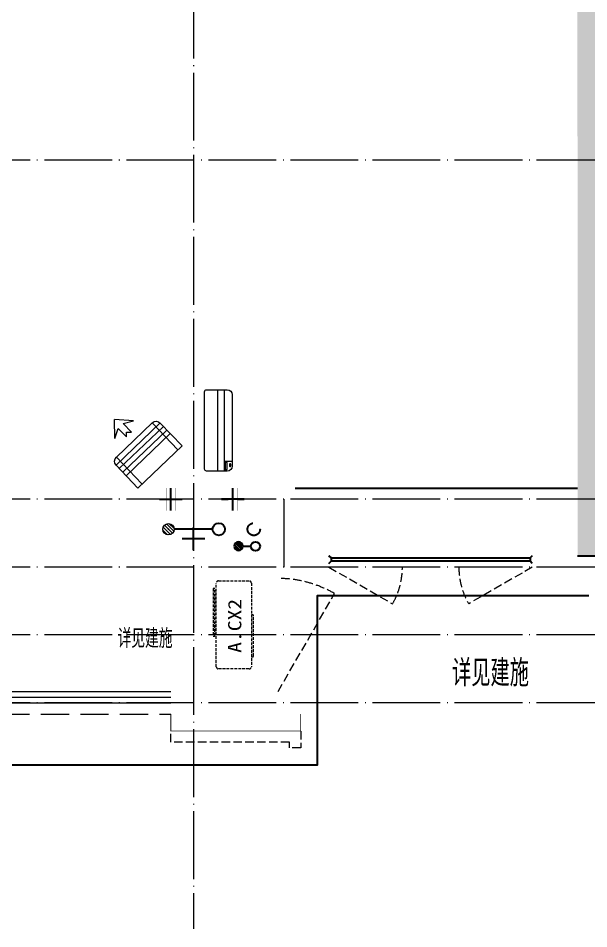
# Model space of a CAD drawing. Extents: x -518115 to 1124316, y -209821 to 1628073.
# Drawn here: x 847867 to 852917, y 516240 to 524297 of the extents above; entities that cross this region are included whole.
import ezdxf

# ---------------------------------------------------------------- set-up
doc = ezdxf.new("R2010")
doc.units = 0
doc.header["$LTSCALE"] = 1000
doc.header["$MEASUREMENT"] = 0
doc.linetypes.add('DASH', pattern=[0.35, 0.25, -0.1])
doc.linetypes.add('DOTE', pattern=[2.42, 2, -0.2, 0.02, -0.2])
for name, color, linetype in [('3-栏杆1', 135, 'Continuous'), ('3.5方案汇报，与郭总、侯月琴确定户型_t8$0$2020.03.04 -1安徽标准化洋房户型(UA）_t8_t8$0$看线', 154, 'Continuous'), ('EQUIP_地漏', 7, 'Continuous'), ('PUB_TEXT', 4, 'Continuous'), ('VPIPE-凝结', 150, 'Continuous'), ('VPIPE-废水', 31, 'Continuous'), ('VPIPE-雨水', 4, 'DASH'), ('保温', 6, 'Continuous'), ('机电标识类', 1, 'Continuous'), ('看线', 251, 'Continuous')]:
    doc.layers.add(name, color=color, linetype=linetype)
for name, color, linetype, lineweight in [('DOTE', 19, 'DOTE', 9), ('LVTRY', 1, 'Continuous', 13), ('WINDOW', 144, 'Continuous', 15), ('平面-栏杆', 135, 'Continuous', 15), ('平面-看线', 45, 'Continuous', 15), ('平面-空调室内机', 176, 'Continuous', 9), ('平面-空调预留孔', 173, 'Continuous', 15), ('空调', 76, 'Continuous', 13)]:
    doc.layers.add(name, color=color, linetype=linetype, lineweight=lineweight)
doc.styles.add('_TCH_AXIS', font='COMPLEX', dxfattribs={"bigfont": 'GBCBIG'})
doc.styles.add('黑体', font='')
doc.styles.get('黑体').set_extended_font_data('SimHei')
pattern_1 = [(45, (-445516.58, -596748.81), (0, 47.4157523), [100.584, -33.528]), (135, (-445492.87, -596725.102), (3e-15, 47.4157523), [100.584, -33.528])]

# ---------------------------------------------------------------- blocks, each defined once
blk = doc.blocks.new('ferre')
at = {"layer": '平面-空调预留孔', "linetype": 'DASH', "ltscale": 0.1}
for p, q in [((93392.7, 115403.5), (93392.7, 115393.5)), ((93402.7, 115383.5), (93755.6, 115383.5)), ((93765.6, 115393.5), (93765.6, 115403.5))]:
    blk.add_line(p, q, dxfattribs=at)
blk.add_lwpolyline([(94045.9, 115403.5), (93305.9, 115403.5, -0.414214), (93285.9, 115423.5), (93285.9, 115693.5, -0.414214), (93305.9, 115713.5), (94045.9, 115713.5, -0.414214), (94065.9, 115693.5), (94065.9, 115423.5, -0.414214)], format="xyb", close=True, dxfattribs=at)
blk.add_lwpolyline([(93996.7, 115742.6), (93576.8, 115742.6), (93576.8, 115727.5), (93996.7, 115727.5)], close=True, dxfattribs=at)
for centre, start, end in [((93402.7, 115393.5), 180, 270), ((93755.6, 115393.5), 270, 0)]:
    blk.add_arc(centre, 10, start, end, dxfattribs=at)
at = {"layer": '平面-空调预留孔', "color": 251, "linetype": 'DASH', "ltscale": 0.1, "true_color": 0x636466, "style": '黑体', "width": 1.2}
blk.add_text('A.CX2', height=117.05, dxfattribs=at).set_placement((93428.3, 115492.1))
blk = doc.blocks.new('fergve')
at = {"layer": '平面-空调预留孔', "linetype": 'DASH', "ltscale": 0.1}
blk.add_blockref('ferre', (25670, -60415.8), dxfattribs=at)
blk = doc.blocks.new('dasdasf1sa2f31as32f')
for p, q in [((-116, 585.6), (43.3, 640.5)), ((-22.8, 585.5), (-116, 585.6)), ((-22.8, 585.5), (-73.4, 493.2)), ((82.7, 476.6), (43.3, 640.5)), ((-473.5, 259.7), (-339.5, 504)), ((-269.8, 524.3), (-427.7, 236.5)), ((134.6, 245.5), (-338.8, 505.1)), ((-269.8, 524.3), (113.7, 314)), ((-31.3, 504.4), (-73.4, 493.2)), ((-18.1, 462.9), (-31.3, 504.4)), ((32.4, 555.1), (-18.1, 462.9)), ((82.7, 476.6), (32.4, 555.1)), ((92.6, 168.8), (-380.9, 428.5)), ((114.7, 208.4), (-359.1, 468.2)), ((72.3, 131.9), (-401.1, 391.6)), ((0, 0), (-473.5, 259.7)), ((113.7, 314), (-44.2, 26.2)), ((134, 244.4), (0, 0))]:
    blk.add_line(p, q)
for centre, start, end in [((-294.5, 479.4), 61.25933, 151.25933), ((89, 269), 331.25933, 61.25933)]:
    blk.add_arc(centre, 51.3, start, end)
blk = doc.blocks.new('dongkong')
blk.add_wipeout([(-603756, 210771), (-603756, 210570.8), (-603836, 210570.8), (-603836, 210771)])
at = {"layer": '机电标识类', "color": 250, "linetype": 'DASH', "ltscale": 400}
for p, q in [((-603796, 210771), (-603796, 210570.8)), ((-603896, 210670.7), (-603696, 210670.7))]:
    blk.add_line(p, q, dxfattribs=at)
at = {"layer": '空调', "color": 6, "linetype": 'DASH', "const_width": 2}
blk.add_lwpolyline([(-603756, 210771), (-603756, 210570.8), (-603836, 210570.8), (-603836, 210771)], close=True, dxfattribs=at)
blk = doc.blocks.new('GDGDRGDGDRGDR')
at = {"layer": '平面-空调室内机', "ltscale": 0.3, "xscale": -1, "rotation": 270}
blk.add_blockref('dongkong', (231445.9, 1046278.1), dxfattribs=at)
at = {"layer": '平面-空调预留孔', "xscale": -1, "rotation": 15.00000000331026}
blk.add_blockref('dasdasf1sa2f31as32f', (441626.3, 442932.1), dxfattribs=at)
at = {"layer": '平面-空调预留孔', "rotation": 90}
blk.add_blockref('fergve', (497617.7, 322375.3), dxfattribs=at)
at = {"layer": '平面-空调室内机', "ltscale": 0.3, "xscale": -1, "rotation": 180}
blk.add_blockref('dongkong', (1045712.6, 653502.9), dxfattribs=at)
blk = doc.blocks.new('A$C718F517F')
at = {"layer": '保温', "linetype": 'ByBlock', "ltscale": 10}
h = blk.add_hatch(dxfattribs=at)
h.set_pattern_fill('AR-HBONE', color=251, scale=55)
h.set_pattern_definition(pattern_1)
edge = h.paths.add_edge_path()
edge.add_line((200, 5100), (200.1, 7700))
edge.add_line((200.1, 7700), (0.1, 7700))
edge.add_line((0.1, 7700), (0, 5100))
edge.add_line((0, 5100), (200, 5100))
h = blk.add_hatch(dxfattribs=at)
h.set_pattern_fill('AR-HBONE', color=251, scale=55)
h.set_pattern_definition(pattern_1)
edge = h.paths.add_edge_path()
edge.add_line((900, 4900), (900, 5100))
edge.add_line((900, 5100), (-700, 5100))
edge.add_line((-700, 5100), (-700, 4900))
edge.add_line((-700, 4900), (900, 4900))
at = {"layer": '保温', "linetype": 'Continuous', "ltscale": 10}
h = blk.add_hatch(dxfattribs=at)
h.set_pattern_fill('HEX', color=251, scale=10, angle=90, style=0)
h.set_pattern_definition([(90, (-503782.47, -516048.461), (-16.49778, 1e-15), [9.525, -19.05]), (210, (-503782.47, -516048.461), (8.24889, -14.2874966), [9.525, -19.05]), (150, (-503782.47, -516038.936), (-8.24889, -14.2874966), [9.525, -19.05])])
h.paths.add_polyline_path([(0.1, 0), (200.1, 0), (200, 4900), (0, 4900)])
at = {"layer": '保温', "color": 251, "linetype": 'ByBlock', "ltscale": 10}
for p, q in [((0, 7700), (200, 7700)), ((0, 4900), (200, 4900)), ((0, 0), (200, 0))]:
    blk.add_line(p, q, dxfattribs=at)
blk = doc.blocks.new('$TwtSys$00000141')
at = {"color": 1}
for p, q in [((-47, 4), (-5, 46)), ((-47, 4), (-5, 46)), ((-44, -18), (18, 44)), ((-44, -18), (18, 44)), ((-33, -33), (33, 33)), ((-33, -33), (33, 33)), ((-16, -44), (44, 16)), ((-16, -44), (44, 16)), ((6, -46), (46, -6)), ((6, -46), (46, -6))]:
    blk.add_line(p, q, dxfattribs=at)
blk.add_circle((0, 0), 47, dxfattribs=at)
blk.add_circle((0, 0), 47, dxfattribs=at)
blk = doc.blocks.new('$lvtry$00000171')
for p, q in [((-74, 11), (-11, 74)), ((-70, -27), (27, 70)), ((-53, -53), (53, 53)), ((-27, -70), (70, 27)), ((11, -74), (74, -11))]:
    blk.add_line(p, q)
blk.add_circle((0, 0), 75)
blk.add_point((0, 0))
blk = doc.blocks.new('A$C001338C2')
for p, q in [((845, 304), (55, 304)), ((109, 215), (109, 304)), ((0, 249), (0, 22)), ((900, 22), (900, 249)), ((22, 0), (878, 0))]:
    blk.add_line(p, q)
at = {"lineweight": 5}
for p, q in [((900, 215), (0, 215)), ((900, 143), (0, 143))]:
    blk.add_line(p, q, dxfattribs=at)
for points in [[(89, 226), (22, 226, -0.414214), (17, 232), (17, 243, -0.414214), (22, 249), (89, 249, -0.414214), (95, 243), (95, 232, -0.414214)], [(73, 275), (57, 275, -0.414214), (51, 281), (51, 283, -0.414214), (57, 289), (73, 289, -0.414214), (79, 283), (79, 281, -0.414214)]]:
    blk.add_lwpolyline(points, format="xyb", close=True)
for centre, radius, start, end in [((55, 249), 55, 90, 180), ((845, 249), 55, 360, 90), ((22, 22), 22, 180, 270), ((878, 22), 22, 270, 360)]:
    blk.add_arc(centre, radius, start, end)
blk = doc.blocks.new('GDGDGDSDA')
at = {"layer": 'DOTE', "linetype": 'DOTE', "ltscale": 0.3}
for p, q in [((440834.8, 367858.3), (440834.8, 359558.3)), ((471334.8, 366358.3), (417334.8, 366358.3)), ((471334.8, 363358.3), (417334.8, 363358.3)), ((441634.8, 363358.3), (441634.8, 362758.3)), ((471334.8, 362758.3), (417334.8, 362758.3)), ((471334.8, 362158.3), (417334.8, 362158.3)), ((471334.8, 361558.3), (417334.8, 361558.3))]:
    blk.add_line(p, q, dxfattribs=at)

msp = doc.modelspace()

# ---------------------------------------------------------------- linework, layer by layer
at = {"color": 30, "const_width": 8}
msp.add_lwpolyline([(850366.6, 518140.4), (850366.6, 517990.4), (849216.6, 517990.4), (849216.6, 518140.4)], dxfattribs=at)
at = {"layer": '平面-栏杆'}
msp.add_lwpolyline([(844566.6, 518240.4), (849216.6, 518240.4)], dxfattribs=at)
at = {"layer": '平面-看线', "linetype": 'DASH'}
msp.add_lwpolyline([(844566.6, 518140.4), (849216.6, 518140.4)], dxfattribs=at)
at = {"layer": '平面-看线', "linetype": 'DASH', "ltscale": 0.3}
msp.add_lwpolyline([(850366.6, 517990.4), (850366.6, 517840.4), (850266.6, 517840.4), (850266.6, 517890.4), (849216.6, 517890.4), (849216.6, 517990.4)], dxfattribs=at)

# ---------------------------------------------------------------- texts
at = {"layer": 'PUB_TEXT', "style": '_TCH_AXIS'}
for height, p in [(168.79, (848746.3, 518725.1)), (236.31, (851706.2, 518385.1))]:
    msp.add_text('详见建施', height=height, dxfattribs=at).set_placement(p)

# ---------------------------------------------------------------- next in the draw order: block references
msp.add_blockref('GDGDRGDGDRGDR', (407300, 77208.4))

# ---------------------------------------------------------------- next in the draw order: linework, layer by layer
at = {"layer": '3-栏杆1', "color": 5}
for p, q in [((850616.6, 519540.4), (850636.8, 519522.7)), ((850636.8, 519522.7), (850616.6, 519540.4)), ((850636.8, 519522.7), (850636.8, 519493.4)), ((850636.8, 519522.6), (852396.3, 519522.6)), ((852416.6, 519540.4), (852396.3, 519522.7)), ((852396.3, 519522.7), (852416.6, 519540.4)), ((852396.3, 519522.7), (852396.3, 519493.4)), ((850616.6, 519473.5), (850636.8, 519493.4)), ((850636.8, 519493.4), (850616.6, 519473.5)), ((852396.3, 519493.4), (850636.8, 519493.3)), ((852416.6, 519473.5), (852396.3, 519493.4))]:
    msp.add_line(p, q, dxfattribs=at)
at = {"layer": '3.5方案汇报，与郭总、侯月琴确定户型_t8$0$2020.03.04 -1安徽标准化洋房户型(UA）_t8_t8$0$看线', "ltscale": 10}
msp.add_line((850316.6, 520140.4), (852816.6, 520140.4), dxfattribs=at)
at = {"layer": 'VPIPE-凝结', "ltscale": 0.1}
msp.add_line((849586.6, 519775.4), (849246.6, 519775.4), dxfattribs=at)
msp.add_lwpolyline([(849854.2, 519625.4), (849926.6, 519625.4)], dxfattribs=at)
at = {"layer": 'VPIPE-凝结'}
msp.add_circle((849966.6, 519625.4), 40, dxfattribs=at)
at = {"layer": 'VPIPE-废水'}
msp.add_circle((849641.6, 519775.4), 55, dxfattribs=at)
at = {"layer": 'VPIPE-雨水'}
msp.add_circle((849951.6, 519775.4), 55, dxfattribs=at)
at = {"layer": 'WINDOW', "color": 250, "linetype": 'DASH', "ltscale": 0.3}
for points in [[(850616.6, 519440.4), (851179.7, 519115.8, 0.131485), (851266.6, 519440.4)], [(852416.6, 519440.4), (851853.4, 519115.8, -0.131485), (851766.6, 519440.4)], [(850166.6, 518340.4), (850666.6, 519206.5, 0.131652), (850166.6, 519340.4)]]:
    msp.add_lwpolyline(points, format="xyb", dxfattribs=at)
at = {"layer": '平面-栏杆'}
msp.add_lwpolyline([(844566.6, 518290.4), (849216.6, 518290.4)], dxfattribs=at)
at = {"layer": '平面-看线'}
msp.add_lwpolyline([(844566.6, 518340.4), (849216.6, 518340.4)], dxfattribs=at)
at = {"layer": '看线', "color": 201}
msp.add_lwpolyline([(830316.6, 519190.4), (830316.6, 517690.4), (850516.6, 517690.4), (850516.6, 519190.4), (852916.6, 519190.4)], dxfattribs=at)

# ---------------------------------------------------------------- next in the draw order: block references
msp.add_blockref('A$C718F517F', (852816.6, 519540.4))
at = {"layer": 'EQUIP_地漏', "xscale": 0.8, "yscale": -0.8, "zscale": 0.8, "rotation": 180}
msp.add_blockref('$TwtSys$00000141', (849816.6, 519625.4), dxfattribs=at)
at = {"layer": 'LVTRY', "xscale": 0.6666666667107825, "yscale": 0.6666666667107825, "rotation": 269.9999999939778}
msp.add_blockref('$lvtry$00000171', (849196.6, 519775.4), dxfattribs=at)
at = {"layer": '平面-空调室内机', "ltscale": 0.3, "xscale": -1, "rotation": 180}
msp.add_blockref('dongkong', (1453562.7, 730711.3), dxfattribs=at)
at = {"layer": '平面-空调预留孔', "xscale": -0.800000000046565, "yscale": 0.800000000046565, "zscale": 0.800000000046565, "rotation": 269.9999997665698}
msp.add_blockref('A$C001338C2', (849516.7, 520290.4), dxfattribs=at)

# ---------------------------------------------------------------- next in the draw order: block references
at = {"layer": '平面-空调室内机', "ltscale": 0.3, "rotation": 180}
msp.add_blockref('dongkong', (245970.6, 730711.3), dxfattribs=at)

# ---------------------------------------------------------------- next in the draw order: block references
msp.add_blockref('GDGDGDSDA', (408581.8, 156682.1))

doc.saveas('drawing.dxf')
